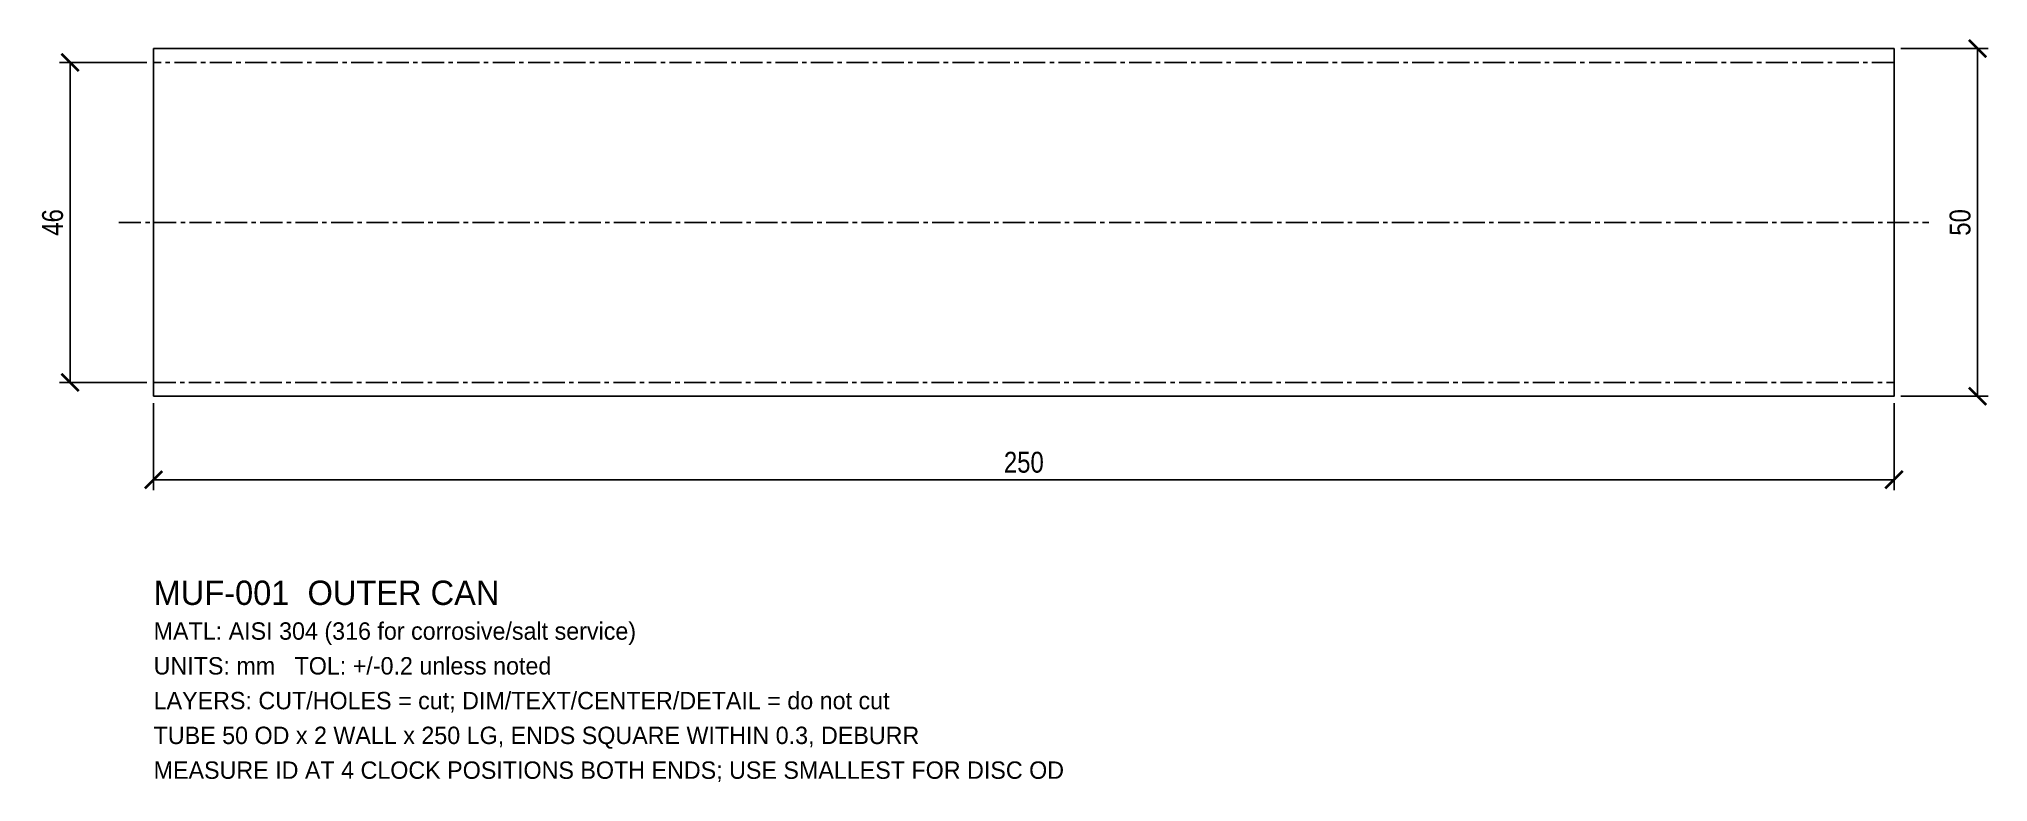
# Model space of a CAD drawing. Header units: millimetres. Extents: x -16 to 264, y -80 to 26.
import ezdxf

# ---------------------------------------------------------------- set-up
doc = ezdxf.new("R2010")
doc.units = ezdxf.units.MM
doc.linetypes.add('CENTER', pattern=[5.08, 3.175, -0.635, 0.635, -0.635])
for name, color, linetype in [('CENTER', 4, 'CENTER'), ('CUT', 7, 'Continuous'), ('DIM', 3, 'Continuous'), ('TEXT', 2, 'Continuous')]:
    doc.layers.add(name, color=color, linetype=linetype)
doc.styles.add('OpenSansCondensed-Light', font='OpenSansCondensed-Light.ttf')
doc.dimstyles.new('EZDXF', dxfattribs={"dimtxt": 0.25, "dimasz": 0.175, "dimexe": 0.375, "dimexo": 0.125, "dimgap": 0.1, "dimtad": 1, "dimlfac": 100, "dimzin": 12, "dimdsep": 46, "dimtxsty": 'OpenSansCondensed-Light', "dimblk": 'ARCHTICK', "dimcen": 2.5, "dimazin": 3, "dimtfac": 0.5, "dimtmove": 2, "dimatfit": 3})

# ---------------------------------------------------------------- blocks, each defined once
blk = doc.blocks.new('_ARCHTICK')
at = {"color": 0, "linetype": 'BYBLOCK', "const_width": 0.15}
blk.add_lwpolyline([(-0.5, -0.5), (0.5, 0.5)], dxfattribs=at)

msp = doc.modelspace()

# ---------------------------------------------------------------- linework, layer by layer
at = {"layer": 'CENTER'}
msp.add_line((-5, 0), (255, 0), dxfattribs=at)
msp.add_lwpolyline([(0, -23), (250, -23), (250, 23), (0, 23)], close=True, dxfattribs=at)
at = {"layer": 'CUT'}
msp.add_lwpolyline([(0, -25), (250, -25), (250, 25), (0, 25)], close=True, dxfattribs=at)

# ---------------------------------------------------------------- texts
at = {"layer": 'TEXT'}
for s, height, p in [('MUF-001  OUTER CAN', 3.5, (0, -55)), ('MATL: AISI 304 (316 for corrosive/salt service)', 2.5, (0, -60)), ('UNITS: mm   TOL: +/-0.2 unless noted', 2.5, (0, -65)), ('LAYERS: CUT/HOLES = cut; DIM/TEXT/CENTER/DETAIL = do not cut', 2.5, (0, -70)), ('TUBE 50 OD x 2 WALL x 250 LG, ENDS SQUARE WITHIN 0.3, DEBURR', 2.5, (0, -75)), ('MEASURE ID AT 4 CLOCK POSITIONS BOTH ENDS; USE SMALLEST FOR DISC OD', 2.5, (0, -80))]:
    msp.add_text(s, height=height, dxfattribs=at).set_placement(p)

# ---------------------------------------------------------------- dimensions: what is measured, and where the dimension line sits
at = {"layer": 'DIM'}
for base, p1, p2 in [((262, -25), (250, -25), (250, 25)), ((-12, -23), (0, -23), (0, 23))]:
    msp.add_linear_dim(base=base, p1=p1, p2=p2, angle=90, dimstyle='EZDXF', override={"dimtxt": 3, "dimasz": 2.5, "dimexe": 1.5, "dimexo": 1, "dimgap": 1, "dimdec": 2, "dimlfac": 1, "dimzin": 8}, dxfattribs=at).render()
msp.add_linear_dim(base=(0, -37), p1=(0, -25), p2=(250, -25), dimstyle='EZDXF', override={"dimtxt": 3, "dimasz": 2.5, "dimexe": 1.5, "dimexo": 1, "dimgap": 1, "dimdec": 2, "dimlfac": 1, "dimzin": 8}, dxfattribs=at).render()

doc.saveas('drawing.dxf')
